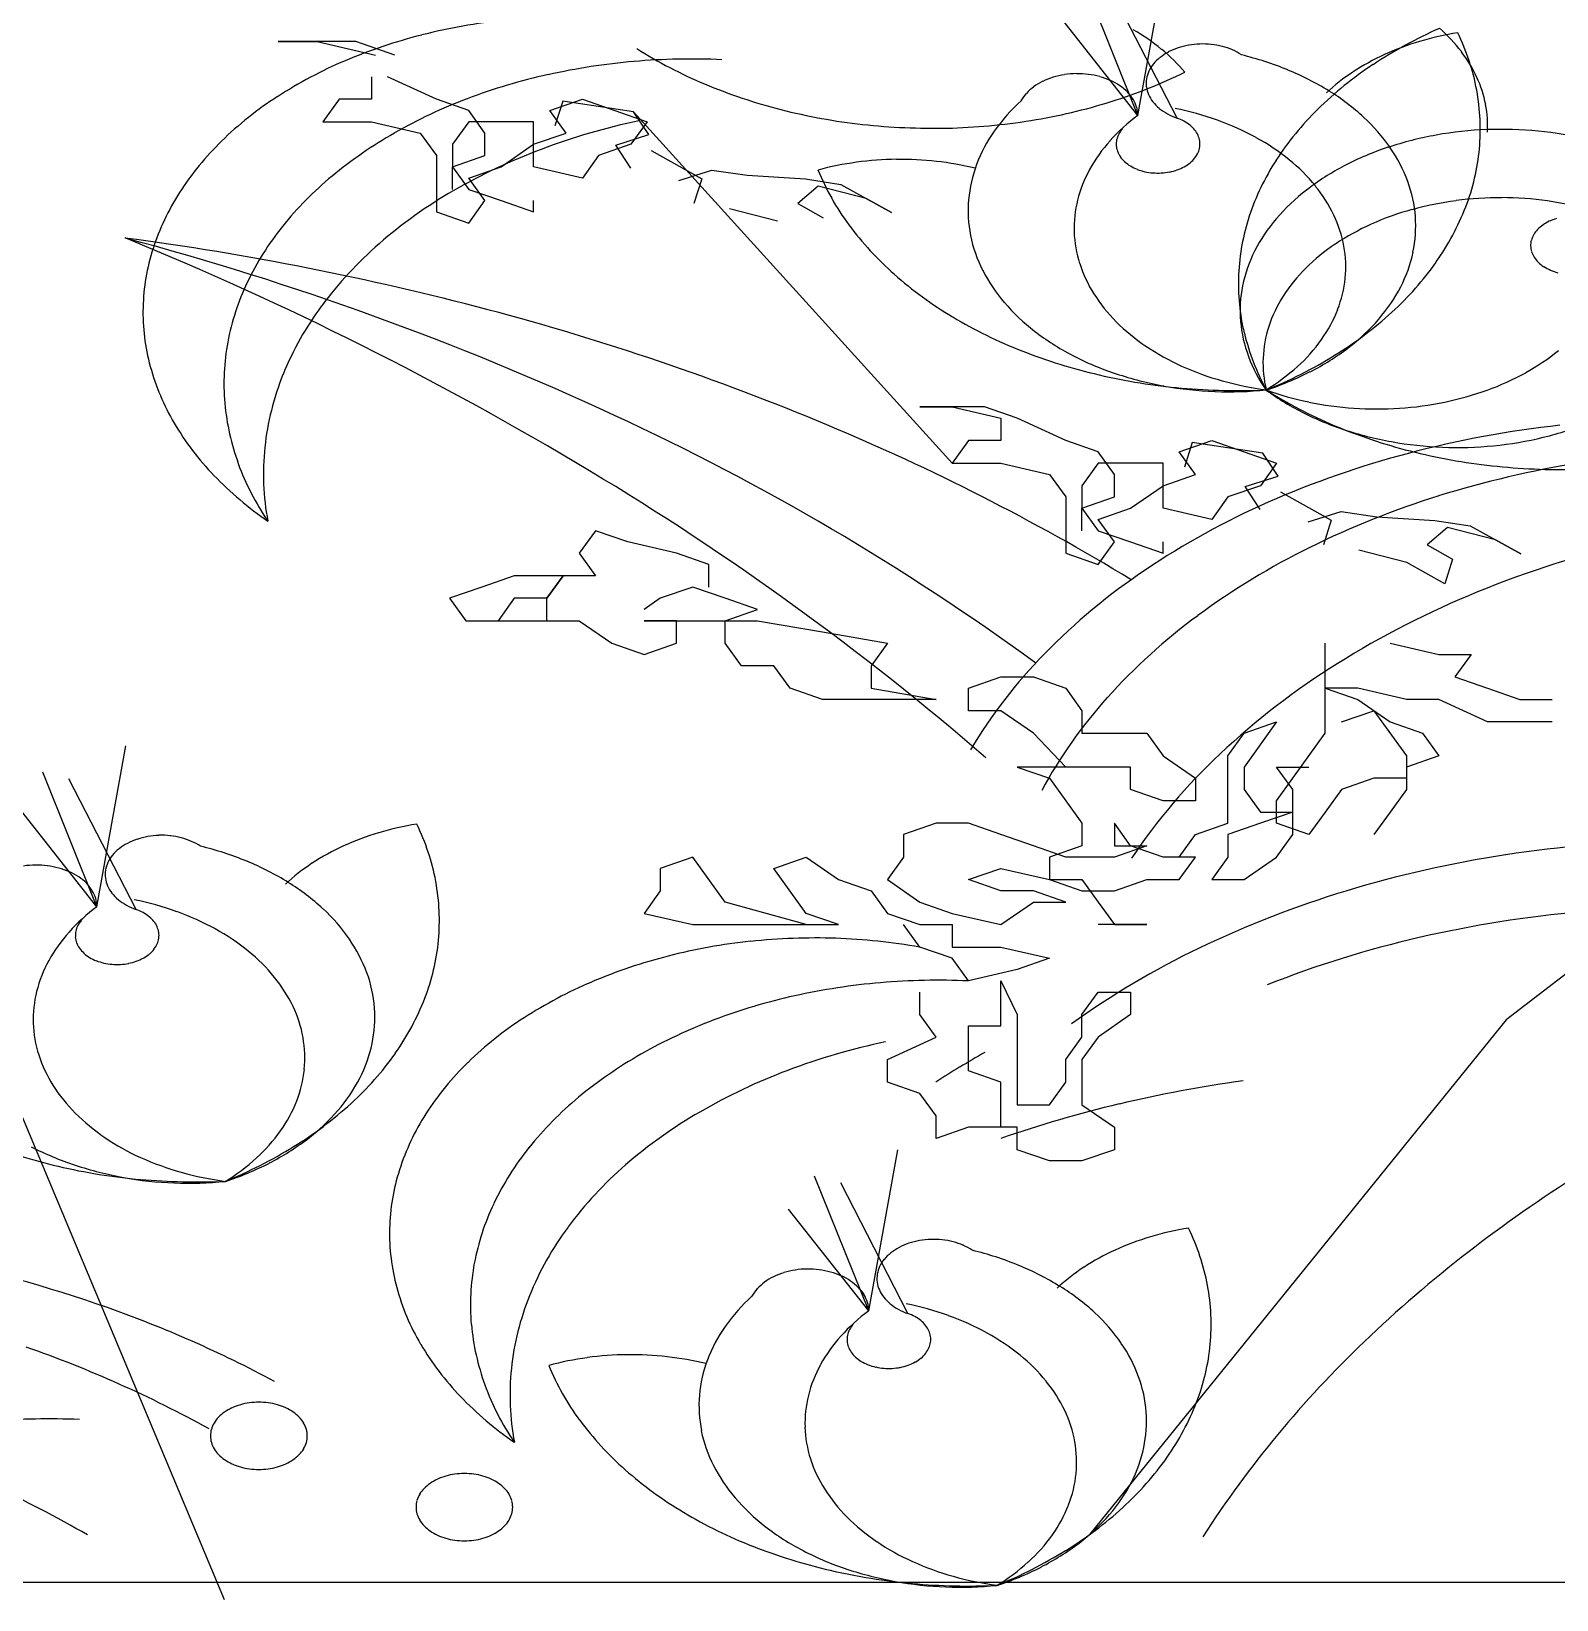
# Model space of a CAD drawing. Header units: millimetres. Extents: x 22565 to 38821, y 15578 to 26720.
# Drawn here: x 32739.3 to 32845.7, y 21826.2 to 21935.7 of the extents above; entities that cross this region are included whole.
import ezdxf

# ---------------------------------------------------------------- set-up
doc = ezdxf.new("R2010")
doc.units = ezdxf.units.MM

# ---------------------------------------------------------------- blocks, each defined once
blk = doc.blocks.new('A$C02A11870')
for p, q in [((250.27, 250.85), (252.29, 262.09)), ((250.27, 250.85), (246.49, 260.25)), ((253, 250.66), (248.31, 259.79)), ((250.27, 250.85), (244.67, 257.95)), ((195.69, 256.01), (190.25, 256.01)), ((190.25, 256.01), (192.97, 256.01)), ((192.97, 256.01), (197.04, 255.06)), ((198.4, 255.06), (195.69, 256.01)), ((196.77, 253.55), (196.77, 251.98)), ((201.3, 251.98), (197.9, 253.55)), ((194.51, 251.98), (193.37, 250.41)), ((196.77, 251.98), (194.51, 251.98)), ((203.56, 251.19), (201.3, 251.98)), ((209.22, 251.19), (211.49, 251.98)), ((210.12, 251.85), (209.58, 250.13)), ((215.06, 251.11), (210.12, 251.85)), ((211.49, 251.98), (216.02, 250.41)), ((204.69, 249.62), (203.56, 251.19)), ((210.36, 249.62), (209.22, 251.19)), ((216.12, 249.51), (215.06, 251.11)), ((215.06, 251.11), (237.31, 226.58)), ((193.37, 250.41), (196.77, 250.41)), ((196.77, 250.41), (200.17, 249.62)), ((200.17, 249.62), (201.3, 248.05)), ((203.56, 250.41), (202.43, 248.84)), ((208.09, 250.41), (203.56, 250.41)), ((204.69, 248.05), (204.69, 249.62)), ((208.09, 247.27), (208.09, 250.41)), ((208.09, 248.84), (210.36, 249.62)), ((216.02, 250.41), (214.88, 248.84)), ((202.43, 248.84), (202.43, 247.27)), ((205.83, 247.27), (208.09, 248.84)), ((214.88, 248.84), (212.62, 248.05)), ((213.82, 248.78), (216.12, 249.51)), ((214.87, 247.18), (213.82, 248.78)), ((201.3, 248.05), (201.3, 244.12)), ((202.43, 247.27), (204.69, 248.05)), ((212.62, 248.05), (211.49, 246.48)), ((216.29, 248.4), (219.82, 246.43)), ((202.43, 245.69), (202.43, 247.27)), ((202.43, 247.27), (203.56, 245.69)), ((203.56, 246.48), (205.83, 247.27)), ((204.69, 244.91), (203.56, 246.48)), ((211.49, 246.48), (208.09, 247.27)), ((218.23, 246.31), (220.53, 247.04)), ((219.82, 246.43), (219.28, 244.71)), ((220.53, 247.04), (223, 246.67)), ((223, 246.67), (227.07, 246.42)), ((227.07, 246.42), (229.54, 246.04)), ((203.56, 245.69), (205.83, 244.91)), ((227.95, 245.92), (226.53, 244.7)), ((231.3, 245.06), (227.95, 245.92)), ((229.54, 246.04), (233.07, 244.07)), ((203.56, 243.34), (204.69, 244.91)), ((205.83, 244.91), (208.09, 244.12)), ((208.09, 244.12), (208.09, 244.91)), ((225.11, 243.47), (221.76, 244.34)), ((226.53, 244.7), (228.3, 243.71)), ((233.07, 244.07), (231.3, 245.06)), ((201.3, 244.12), (203.56, 243.34)), ((334.38, 232.56), (275.97, 187.72)), ((239.57, 230.5), (235.04, 230.5)), ((235.04, 230.5), (237.31, 230.5)), ((237.31, 230.5), (240.7, 229.72)), ((241.84, 229.72), (239.57, 230.5)), ((240.7, 229.72), (240.7, 228.15)), ((245.23, 228.15), (241.84, 229.72)), ((238.44, 228.15), (237.31, 226.58)), ((240.7, 228.15), (238.44, 228.15)), ((247.5, 227.36), (245.23, 228.15)), ((253.16, 227.36), (255.42, 228.15)), ((254.05, 228.02), (253.52, 226.3)), ((259, 227.27), (254.05, 228.02)), ((255.42, 228.15), (259.95, 226.58)), ((248.63, 225.79), (247.5, 227.36)), ((254.29, 225.79), (253.16, 227.36)), ((260.05, 225.67), (259, 227.27)), ((237.31, 226.58), (240.7, 226.58)), ((240.7, 226.58), (244.1, 225.79)), ((244.1, 225.79), (245.23, 224.22)), ((247.5, 226.58), (246.36, 225)), ((252.03, 226.58), (247.5, 226.58)), ((248.63, 224.22), (248.63, 225.79)), ((252.03, 223.43), (252.03, 226.58)), ((252.03, 225), (254.29, 225.79)), ((257.75, 224.94), (260.05, 225.67)), ((259.95, 226.58), (258.82, 225)), ((246.36, 225), (246.36, 223.43)), ((249.76, 223.43), (252.03, 225)), ((258.82, 225), (256.55, 224.22)), ((258.81, 223.34), (257.75, 224.94)), ((260.23, 224.57), (263.75, 222.6)), ((245.23, 224.22), (245.23, 220.29)), ((246.36, 223.43), (248.63, 224.22)), ((246.36, 221.86), (246.36, 223.43)), ((246.36, 223.43), (247.5, 221.86)), ((247.5, 222.65), (249.76, 223.43)), ((255.42, 222.65), (252.03, 223.43)), ((256.55, 224.22), (255.42, 222.65)), ((248.63, 221.08), (247.5, 222.65)), ((262.16, 222.48), (264.46, 223.21)), ((263.75, 222.6), (263.22, 220.88)), ((264.46, 223.21), (266.94, 222.84)), ((266.94, 222.84), (271, 222.58)), ((271, 222.58), (273.47, 222.21)), ((212.4, 221.86), (211.27, 220.29)), ((214.67, 221.08), (212.4, 221.86)), ((247.5, 221.86), (249.76, 221.08)), ((271.88, 222.09), (270.47, 220.87)), ((275.24, 221.22), (271.88, 222.09)), ((273.47, 222.21), (277, 220.24)), ((277, 220.24), (275.24, 221.22)), ((211.27, 220.29), (212.4, 218.72)), ((218.06, 220.29), (214.67, 221.08)), ((220.33, 219.51), (218.06, 220.29)), ((245.23, 220.29), (247.5, 219.51)), ((247.5, 219.51), (248.63, 221.08)), ((249.76, 221.08), (252.03, 220.29)), ((252.03, 220.29), (252.03, 221.08)), ((269.05, 219.64), (265.69, 220.51)), ((270.47, 220.87), (272.23, 219.88)), ((220.33, 217.93), (220.33, 219.51)), ((271.69, 218.16), (269.05, 219.64)), ((272.23, 219.88), (271.69, 218.16)), ((204.48, 217.93), (202.21, 217.15)), ((206.74, 218.72), (204.48, 217.93)), ((212.4, 218.72), (206.74, 218.72)), ((209.01, 217.15), (210.14, 218.72)), ((210.14, 218.72), (209.01, 217.15)), ((219.2, 217.93), (216.93, 217.15)), ((221.46, 217.15), (219.2, 217.93)), ((202.21, 217.15), (203.35, 215.58)), ((206.74, 217.15), (205.61, 215.58)), ((209.01, 217.15), (206.74, 217.15)), ((209.01, 215.58), (209.01, 217.15)), ((216.93, 217.15), (215.8, 216.36)), ((223.72, 216.36), (221.46, 217.15)), ((221.46, 215.58), (223.72, 216.36)), ((203.35, 215.58), (209.01, 215.58)), ((205.61, 215.58), (211.27, 215.58)), ((211.27, 215.58), (213.54, 214.01)), ((218.06, 215.58), (215.8, 215.58)), ((215.8, 215.58), (223.72, 215.58)), ((218.06, 214.01), (218.06, 215.58)), ((221.46, 214.01), (221.46, 215.58)), ((223.72, 215.58), (228.25, 214.79)), ((228.25, 214.79), (232.78, 214.01)), ((213.54, 214.01), (215.8, 213.22)), ((215.8, 213.22), (218.06, 214.01)), ((222.59, 212.43), (221.46, 214.01)), ((232.78, 214.01), (231.65, 212.43)), ((263.35, 207.72), (263.35, 214.01)), ((267.87, 214.01), (271.27, 213.22)), ((224.86, 212.43), (222.59, 212.43)), ((225.99, 210.86), (224.86, 212.43)), ((231.65, 212.43), (231.65, 210.86)), ((271.27, 213.22), (273.53, 213.22)), ((273.53, 213.22), (272.4, 211.65)), ((238.44, 210.86), (240.7, 211.65)), ((240.7, 211.65), (242.97, 211.65)), ((242.97, 211.65), (245.23, 210.86)), ((272.4, 211.65), (274.67, 210.86)), ((228.25, 210.08), (225.99, 210.86)), ((231.65, 210.86), (236.18, 210.08)), ((238.44, 209.29), (238.44, 210.86)), ((245.23, 210.86), (246.36, 209.29)), ((265.61, 210.86), (263.35, 210.86)), ((263.35, 210.86), (265.61, 210.08)), ((269.01, 210.08), (265.61, 210.86)), ((274.67, 210.86), (276.93, 210.08)), ((236.18, 210.08), (228.25, 210.08)), ((240.7, 209.29), (238.44, 209.29)), ((242.97, 207.72), (240.7, 209.29)), ((246.36, 209.29), (246.36, 207.72)), ((264.48, 208.51), (266.74, 209.29)), ((265.61, 210.08), (267.87, 208.51)), ((266.74, 209.29), (269.01, 206.15)), ((271.27, 210.08), (269.01, 210.08)), ((274.67, 208.51), (271.27, 210.08)), ((276.93, 210.08), (279.19, 210.08)), ((257.69, 207.72), (259.95, 208.51)), ((259.95, 208.51), (257.69, 205.36)), ((267.87, 208.51), (270.14, 207.72)), ((279.19, 208.51), (274.67, 208.51)), ((245.23, 205.36), (242.97, 207.72)), ((246.36, 207.72), (250.89, 207.72)), ((250.89, 207.72), (252.03, 206.15)), ((256.55, 206.15), (257.69, 207.72)), ((261.08, 204.58), (263.35, 207.72)), ((270.14, 207.72), (271.27, 206.15)), ((177.61, 195.61), (179.63, 206.84)), ((252.03, 206.15), (254.29, 204.58)), ((256.55, 201.44), (256.55, 206.15)), ((269.01, 206.15), (269.01, 204.58)), ((271.27, 206.15), (269.01, 205.36)), ((177.61, 195.61), (173.83, 205)), ((249.76, 205.36), (241.84, 205.36)), ((241.84, 205.36), (244.1, 204.58)), ((249.76, 203.79), (249.76, 205.36)), ((257.69, 205.36), (257.69, 203.79)), ((261.08, 203.79), (259.95, 205.36)), ((259.95, 205.36), (262.21, 205.36)), ((269.01, 205.36), (269.01, 203.79)), ((180.34, 195.42), (175.65, 204.54)), ((244.1, 204.58), (245.23, 203.01)), ((252.03, 203.01), (249.76, 203.79)), ((254.29, 204.58), (254.29, 203.01)), ((257.69, 203.79), (258.82, 202.22)), ((259.95, 203.01), (261.08, 204.58)), ((261.08, 200.65), (261.08, 203.79)), ((264.48, 203.79), (263.35, 202.22)), ((266.74, 204.58), (264.48, 203.79)), ((269.01, 204.58), (266.74, 204.58)), ((269.01, 203.79), (267.87, 202.22)), ((177.61, 195.61), (172.01, 202.7)), ((245.23, 203.01), (246.36, 201.44)), ((254.29, 203.01), (252.03, 203.01)), ((259.95, 201.44), (259.95, 203.01)), ((258.82, 202.22), (261.08, 202.22)), ((261.08, 202.22), (258.82, 201.44)), ((263.35, 202.22), (262.21, 200.65)), ((267.87, 202.22), (266.74, 200.65)), ((236.18, 201.44), (233.91, 200.65)), ((233.91, 200.65), (233.91, 199.08)), ((238.44, 201.44), (236.18, 201.44)), ((240.7, 200.65), (238.44, 201.44)), ((242.97, 199.86), (240.7, 200.65)), ((246.36, 201.44), (246.36, 199.86)), ((249.76, 199.86), (248.63, 201.44)), ((248.63, 201.44), (248.63, 199.86)), ((253.16, 199.08), (254.29, 200.65)), ((254.29, 200.65), (256.55, 201.44)), ((258.82, 201.44), (256.55, 200.65)), ((256.55, 200.65), (256.55, 199.08)), ((262.21, 200.65), (259.95, 201.44)), ((259.95, 199.08), (261.08, 200.65)), ((245.23, 199.08), (242.97, 199.86)), ((246.36, 199.86), (244.1, 199.08)), ((248.63, 199.86), (250.89, 199.86)), ((250.89, 199.86), (248.63, 199.08)), ((252.03, 199.08), (249.76, 199.86)), ((219.2, 199.08), (216.93, 198.29)), ((216.93, 198.29), (216.93, 196.72)), ((221.46, 195.94), (219.2, 199.08)), ((224.86, 198.29), (227.12, 199.08)), ((227.12, 195.15), (224.86, 198.29)), ((227.12, 199.08), (229.38, 197.51)), ((233.91, 199.08), (232.78, 197.51)), ((238.44, 197.51), (240.7, 198.29)), ((240.7, 198.29), (244.1, 197.51)), ((244.1, 199.08), (244.1, 197.51)), ((248.63, 199.08), (245.23, 199.08)), ((254.29, 199.08), (252.03, 199.08)), ((253.16, 197.51), (254.29, 199.08)), ((256.55, 199.08), (255.42, 197.51)), ((257.69, 197.51), (259.95, 199.08)), ((229.38, 197.51), (231.65, 196.72)), ((232.78, 197.51), (235.04, 195.94)), ((240.7, 196.72), (238.44, 197.51)), ((244.1, 197.51), (246.36, 196.72)), ((244.1, 197.51), (246.36, 197.51)), ((246.36, 197.51), (247.5, 195.94)), ((248.63, 196.72), (250.89, 197.51)), ((250.89, 197.51), (253.16, 197.51)), ((255.42, 197.51), (257.69, 197.51)), ((216.93, 196.72), (215.8, 195.15)), ((231.65, 196.72), (232.78, 195.15)), ((242.97, 196.72), (240.7, 196.72)), ((245.23, 195.94), (242.97, 196.72)), ((246.36, 196.72), (248.63, 196.72)), ((215.8, 195.15), (219.2, 194.36)), ((227.12, 194.36), (221.46, 195.94)), ((229.38, 194.36), (227.12, 195.15)), ((232.78, 195.15), (235.04, 194.36)), ((235.04, 195.94), (237.31, 195.15)), ((237.31, 195.15), (240.7, 194.36)), ((240.7, 194.36), (242.97, 195.94)), ((242.97, 195.94), (245.23, 195.94)), ((247.5, 195.94), (248.63, 194.36)), ((219.2, 194.36), (229.38, 194.36)), ((235.04, 192.79), (233.91, 194.36)), ((235.04, 194.36), (237.31, 194.36)), ((237.31, 194.36), (237.31, 192.79)), ((250.89, 194.36), (247.5, 194.36)), ((248.63, 194.36), (250.89, 194.36)), ((237.31, 192.01), (235.04, 192.79)), ((237.31, 192.79), (240.7, 192.79)), ((240.7, 192.79), (244.1, 192.01)), ((238.44, 190.44), (237.31, 192.01)), ((244.1, 192.01), (241.84, 191.22)), ((241.84, 191.22), (238.44, 190.44)), ((235.04, 188.08), (235.04, 189.65)), ((240.7, 187.29), (240.7, 190.44)), ((240.7, 190.44), (241.84, 188.08)), ((246.36, 188.08), (247.5, 189.65)), ((247.5, 189.65), (249.76, 189.65)), ((249.76, 189.65), (249.76, 188.08)), ((236.18, 186.51), (235.04, 188.08)), ((238.44, 184.15), (238.44, 187.29)), ((238.44, 187.29), (240.7, 187.29)), ((241.84, 188.08), (241.84, 181.79)), ((246.36, 186.51), (246.36, 188.08)), ((275.97, 187.72), (246.92, 151.81)), ((249.76, 188.08), (247.5, 186.51)), ((169.86, 186.96), (186.49, 147.25)), ((232.78, 184.94), (236.18, 186.51)), ((245.23, 184.94), (246.36, 186.51)), ((247.5, 186.51), (246.36, 184.94)), ((232.78, 183.37), (232.78, 184.94)), ((240.7, 183.37), (238.44, 184.15)), ((245.23, 183.37), (245.23, 184.94)), ((246.36, 184.94), (246.36, 181.79)), ((235.04, 182.58), (232.78, 183.37)), ((240.7, 180.22), (240.7, 183.37)), ((244.1, 181.79), (245.23, 183.37)), ((236.18, 181.01), (235.04, 182.58)), ((241.84, 181.79), (244.1, 181.79)), ((246.36, 181.79), (248.63, 180.22)), ((236.18, 179.44), (236.18, 181.01)), ((238.44, 180.22), (236.18, 179.44)), ((241.84, 180.22), (238.44, 180.22)), ((241.84, 178.65), (241.84, 180.22)), ((248.63, 180.22), (248.63, 178.65)), ((231.48, 167.4), (233.5, 178.64)), ((244.1, 177.87), (241.84, 178.65)), ((248.63, 178.65), (246.36, 177.87)), ((246.36, 177.87), (244.1, 177.87)), ((231.48, 167.4), (227.7, 176.8)), ((234.21, 167.21), (229.53, 176.34)), ((231.48, 167.4), (225.88, 174.5)), ((151.24, 148.46), (363.21, 148.46))]:
    blk.add_line(p, q)
for centre, radius, start, end in [((210.28, 217.12), 40.6, 96.0043, 104.261), ((209.23, 221.11), 36.47, 104.2141, 113.0833), ((242.67, 244.17), 14.6, 50.6673, 60.1458), ((284.03, 228.17), 31.44, 113.8412, 123.496), ((275.95, 235.81), 21.08, 99.1614, 106.5791), ((263.67, 248.26), 11.57, 37.5168, 48.5873), ((258.24, 249.64), 15.96, 10.7648, 25.9343), ((232.46, 282.64), 32.1, 237.6608, 247.1842), ((254.13, 251.97), 3.73, 117.7625, 128.3877), ((244.3, 246.14), 12.05, 39.9239, 50.6986), ((254.49, 251.3), 4.5, 108.4317, 117.8176), ((254.7, 250.68), 5.15, 99.9105, 108.4825), ((254.77, 250.27), 5.56, 91.8137, 99.9559), ((254.78, 250.19), 5.65, 83.7927, 91.8564), ((254.81, 250.46), 5.38, 75.5069, 83.8365), ((254.96, 251), 4.82, 66.5932, 75.5551), ((255.25, 251.67), 4.09, 56.6451, 66.6469), ((274.23, 240.26), 16.3, 114.4827, 123.2897), ((275.32, 237.88), 18.92, 106.5459, 114.519), ((265.24, 249.46), 9.59, 24.9733, 37.5178), ((207.07, 226.11), 31.03, 113.031, 122.9098), ((218.95, 209.57), 45.21, 94.8911, 102.5841), ((219.12, 207.92), 46.87, 87.4162, 94.9263), ((253.22, 252.91), 2.42, 140.6161, 154.8117), ((253.67, 252.54), 3, 128.34, 140.6255), ((252.14, 233.09), 22.63, 67.6657, 76.3093), ((253.39, 236.08), 19.39, 58.1324, 67.7147), ((280.88, 232.89), 25.78, 123.4484, 134.472), ((218.08, 213.35), 41.34, 102.546, 110.7137), ((234.58, 287.6), 37.49, 247.1367, 255.722), ((245.44, 249.49), 4.16, 115.9159, 126.0648), ((245.79, 248.78), 4.95, 106.932, 115.9675), ((245.99, 248.16), 5.6, 98.6608, 106.9791), ((246.05, 247.78), 5.99, 90.7454, 98.7031), ((246.06, 247.74), 6.02, 82.8596, 90.7858), ((246.1, 248.06), 5.7, 74.6802, 82.9013), ((246.26, 248.64), 5.09, 65.8606, 74.7262), ((246.58, 249.35), 4.32, 56.0125, 65.9116), ((237.83, 285.86), 35.64, 287.2713, 296.1511), ((247.03, 250.01), 3.52, 44.7196, 56.0628), ((252.75, 253.1), 1.91, 170.915, 187.5188), ((252.88, 253.07), 2.04, 154.8843, 170.7564), ((272.74, 242.5), 13.61, 123.2535, 133.1874), ((266.42, 250.02), 8.28, 11.0889, 24.9241), ((203.95, 230.89), 25.33, 122.8572, 134.171), ((216.15, 218.37), 35.96, 110.6713, 119.635), ((250.82, 242.31), 12.93, 132.3071, 144.8632), ((244.49, 250.56), 2.72, 137.665, 151.1487), ((244.98, 250.12), 3.37, 126.0165, 137.6858), ((236.4, 290.32), 40.33, 279.1388, 287.3158), ((247.52, 250.49), 2.83, 31.629, 44.7487), ((247.95, 250.76), 2.33, 16.6857, 31.5987), ((252.86, 253.12), 2.02, 187.6824, 203.6742), ((253.18, 253.27), 2.37, 203.756, 218.1294), ((255.22, 239.01), 15.94, 47.2603, 58.1827), ((259.38, 249.89), 14.79, 354.6734, 10.6285), ((235.63, 291.58), 41.61, 255.6793, 263.6875), ((258.12, 240.24), 13.2, 126.4955, 137.9348), ((248.19, 250.83), 2.08, 0.4518, 16.568), ((253.63, 253.62), 2.94, 218.1259, 230.5852), ((254.09, 254.17), 3.66, 230.5393, 241.3036), ((254.46, 254.84), 4.43, 241.2485, 250.7322), ((248.63, 230.47), 21.3, 70.2274, 78.5371), ((277.39, 236.42), 20.81, 134.4422, 147.1573), ((257.33, 241.28), 12.84, 34.678, 47.2957), ((266.98, 250.15), 7.7, 356.4756, 10.9867), ((213.2, 223.51), 30.02, 119.5903, 129.7007), ((225.25, 204.28), 47.23, 101.9689, 110.6212), ((235.88, 293.6), 43.64, 263.6485, 271.4053), ((235.92, 293.14), 43.19, 271.3673, 279.1788), ((248.88, 243.67), 10.57, 144.874, 159.2388), ((250.57, 248.68), 1.85, 138.6277, 152.3491), ((251.91, 247.56), 3.29, 61.3683, 70.7286), ((252.18, 248.05), 2.73, 50.817, 61.4214), ((252.52, 248.46), 2.2, 38.6122, 50.8618), ((252.85, 248.72), 1.78, 24.5009, 38.6179), ((249.57, 233.04), 18.56, 61.1629, 70.2727), ((275.61, 224.15), 25.73, 92.1772, 100.1116), ((275.64, 223.71), 26.17, 84.3714, 92.2167), ((275.77, 224.8), 25.07, 76.3381, 84.4116), ((200.45, 234.48), 20.31, 134.1375, 147.2457), ((256.25, 241.92), 10.68, 137.9161, 151.0877), ((250.17, 248.85), 1.42, 167.9876, 184.3535), ((250.22, 248.86), 1.47, 184.5185, 200.531), ((250.3, 248.82), 1.55, 152.4038, 167.8458), ((253.09, 248.83), 1.51, 8.6988, 24.4267), ((253.1, 248.87), 1.5, 336.2056, 351.9848), ((253.18, 248.85), 1.42, 352.1416, 8.5441), ((251.08, 235.74), 15.47, 50.9241, 61.2113), ((274.31, 228.79), 20.9, 108.3709, 117.4872), ((275.26, 226), 23.84, 100.0696, 108.4177), ((259.25, 242.61), 10.5, 20.2418, 34.6648), ((258.8, 249.99), 15.38, 338.9753, 354.5225), ((222.93, 210.33), 40.75, 110.5705, 120.118), ((233.49, 226.34), 21.43, 97.6782, 105.0134), ((233.66, 225.2), 22.59, 90.6258, 97.7079), ((233.67, 225.09), 22.69, 83.5932, 90.6544), ((233.79, 226.06), 21.72, 76.3516, 83.6226), ((250.43, 248.94), 1.69, 200.6287, 215.2047), ((250.74, 249.16), 2.08, 215.2158, 227.9311), ((251.09, 249.54), 2.59, 227.8925, 238.8792), ((252.2, 249.63), 2.7, 298.9904, 309.6557), ((252.53, 249.23), 2.18, 309.6119, 321.937), ((252.86, 248.97), 1.76, 321.9338, 336.1276), ((274.33, 238.41), 17.16, 147.1793, 161.6371), ((252.93, 238.01), 12.55, 39.1341, 50.9652), ((209.63, 227.79), 24.46, 129.6637, 141.2558), ((244.56, 253.89), 17.98, 202.3756, 216.3914), ((247.6, 244.18), 9.18, 159.3317, 175.1006), ((254.73, 242.77), 8.94, 151.1304, 165.9564), ((251.38, 250.02), 3.15, 238.8265, 248.4622), ((251.57, 250.5), 3.67, 248.4114, 257.1142), ((251.66, 250.86), 4.04, 257.0688, 265.2234), ((251.67, 251.02), 4.19, 265.1816, 273.1354), ((251.68, 250.92), 4.09, 273.094, 281.178), ((251.75, 250.59), 3.76, 281.1336, 289.6895), ((251.92, 250.12), 3.26, 289.6398, 299.0435), ((272.72, 231.83), 17.46, 117.4365, 127.7134), ((197.38, 236.46), 16.65, 147.2706, 162.2305), ((219.31, 216.52), 33.59, 120.0646, 130.9275), ((270.68, 234.45), 14.14, 127.6682, 139.4975), ((254.75, 239.49), 10.19, 25.555, 39.1418), ((260.51, 243.09), 9.16, 4.3445, 20.1461), ((247.28, 244.23), 8.87, 175.2581, 191.4003), ((253.93, 242.99), 8.11, 166.0781, 181.8962), ((274.75, 224.99), 20.02, 105.5006, 114.1634), ((275.4, 222.71), 22.38, 97.5037, 105.5435), ((256.64, 250.85), 17.7, 324.7285, 338.8877), ((275.59, 221.43), 23.68, 89.7996, 97.5426), ((275.6, 221.46), 23.65, 82.087, 89.8371), ((275.8, 222.8), 22.29, 74.0643, 82.126), ((206.14, 230.58), 19.99, 141.2501, 154.5105), ((247.82, 256.29), 22.02, 216.3958, 228.6399), ((272.43, 239.07), 15.15, 161.7394, 177.4479), ((268.61, 236.21), 11.43, 139.484, 153.1184), ((256.13, 240.16), 8.66, 10.3509, 25.4934), ((273.52, 227.7), 17.04, 114.1159, 123.7635), ((260.79, 243.14), 8.87, 348.0537, 4.1861), ((279.9, 241.23), 2.4, 124.7843, 136.3412), ((280.22, 240.78), 2.95, 114.7731, 124.8347), ((280.45, 240.29), 3.5, 105.8413, 114.8254), ((125.56, 39.88), 209.49, 65.1099, 75.0592), ((89.88, 22.88), 237.04, 58.9937, 67.7657), ((153.31, 42.88), 201.13, 75.1361, 82.4961), ((248.02, 244.4), 9.63, 191.5387, 206.8235), ((254.04, 243.02), 8.23, 182.0497, 197.7189), ((279.11, 241.77), 1.43, 165.022, 181.3074), ((279.27, 241.73), 1.59, 149.7289, 164.8938), ((279.56, 241.56), 1.92, 136.3151, 149.6902), ((195.52, 237.09), 14.7, 162.3463, 178.5999), ((214.97, 221.49), 26.98, 130.8859, 143.4563), ((267.01, 237.04), 9.63, 153.1753, 168.46), ((271.8, 230.25), 13.97, 123.7166, 134.7314), ((256.73, 240.29), 8.05, 354.3209, 10.2148), ((260.02, 243.32), 9.67, 332.6796, 347.9175), ((279.13, 241.78), 1.45, 181.4758, 197.6497), ((279.31, 241.84), 1.64, 197.7638, 212.6561), ((279.61, 242.03), 2, 212.6809, 225.7399), ((251.28, 260.2), 27.25, 228.6026, 239.2254), ((249.63, 245.22), 11.43, 206.8804, 220.515), ((255.05, 243.35), 9.29, 197.8227, 212.2799), ((269.91, 232.15), 11.28, 134.7027, 147.4002), ((253.44, 253.11), 21.63, 312.3261, 324.7188), ((279.95, 242.38), 2.49, 225.7072, 236.9863), ((280.26, 242.85), 3.04, 236.9345, 246.7863), ((280.47, 243.34), 3.58, 246.7347, 255.5784), ((203.5, 231.86), 17.06, 154.5676, 169.3042), ((272.16, 239.12), 14.88, 177.6029, 193.4997), ((266.27, 237.21), 8.87, 168.5984, 184.7405), ((256.39, 240.34), 8.39, 338.7091, 354.1726), ((258.39, 244.18), 11.51, 319.0531, 332.6256), ((251.69, 246.99), 14.14, 220.5015, 232.3309), ((256.69, 244.4), 11.23, 212.3043, 225.0404), ((268.26, 233.21), 9.32, 147.4231, 161.846), ((195.38, 237.13), 14.56, 178.7708, 195.1307), ((210.88, 224.53), 21.89, 143.4605, 157.9097), ((158.25, 61.1), 182.26, 67.3087, 75.169), ((254.23, 265.09), 32.96, 239.1766, 248.5327), ((266.58, 237.26), 9.18, 184.8981, 200.6671), ((255.21, 240.82), 9.67, 324.5497, 338.6241), ((249.96, 256.91), 26.78, 301.6139, 312.3613), ((256.32, 245.97), 14.25, 307.2972, 319.0683), ((253.73, 249.61), 17.46, 232.2858, 242.5628), ((258.58, 246.28), 13.9, 225.0124, 236.0609), ((273.6, 239.5), 16.36, 193.6247, 208.5478), ((267.24, 233.56), 8.24, 161.9481, 177.6007), ((202.32, 232.12), 15.85, 169.4289, 184.9028), ((256.18, 269.98), 38.22, 248.4858, 256.9611), ((260.3, 248.82), 16.97, 236.0141, 245.6874), ((253.47, 242.06), 11.81, 312.22, 324.5411), ((254.29, 248.61), 17.58, 297.1121, 307.3429), ((269.87, 246.39), 15.42, 298.9566, 309.2678), ((196.99, 237.6), 16.23, 195.26, 210.4794), ((255.33, 252.65), 20.9, 242.512, 251.6284), ((261.55, 251.54), 19.96, 245.6399, 254.32), ((267.87, 237.76), 10.57, 200.7599, 215.1249), ((267.1, 233.59), 8.1, 177.754, 193.5819), ((246.95, 261.75), 32.48, 292.2145, 301.6624), ((251.58, 244.13), 14.6, 301.5632, 312.255), ((208.06, 225.7), 18.84, 157.9996, 173.965), ((257.08, 273.72), 42.07, 256.9191, 264.8688), ((256.28, 255.44), 23.84, 251.5816, 259.9297), ((262.21, 253.83), 22.34, 254.277, 262.3268), ((252.71, 251.66), 21.01, 288.0788, 297.1628), ((268.36, 249.08), 18.51, 289.8779, 299.005), ((256.63, 257.29), 25.73, 259.8877, 267.8222), ((257.26, 275.38), 43.74, 264.8302, 272.5757), ((256.66, 257.73), 26.17, 267.7826, 275.628), ((266.49, 251.65), 21.24, 250.0059, 258.3317), ((269.84, 246.07), 17.88, 233.5828, 243.6997), ((276.4, 258.8), 32.1, 237.6608, 247.1842), ((267.41, 251.67), 21.26, 281.6027, 289.9233), ((202.88, 232.2), 16.41, 185.0414, 200.1605), ((140.94, 72.5), 173.43, 53.8946, 65.1817), ((271.37, 249.12), 21.29, 243.6491, 252.6537), ((266.89, 253.51), 23.15, 258.2909, 266.1518), ((266.95, 254.2), 23.84, 266.1139, 273.8229), ((267.01, 253.52), 23.16, 273.7851, 281.6434), ((199.91, 239.34), 19.63, 210.5174, 223.9257), ((167.6, 83.2), 158.26, 58.7079, 67.3449), ((278.52, 263.76), 37.49, 247.1367, 255.722), ((287.72, 156.62), 73.04, 96.28, 104.7332), ((273.37, 250.07), 22.3, 284.6077, 293.3361), ((272.23, 251.83), 24.13, 252.6075, 260.8882), ((272.53, 253.53), 25.86, 260.8467, 268.7538), ((272.55, 253.79), 26.12, 268.7144, 276.5701), ((272.71, 252.52), 24.84, 276.5296, 284.6522), ((207.26, 225.84), 18.03, 174.1285, 190.5685), ((285.69, 164.14), 65.25, 104.6829, 113.797), ((279.56, 267.75), 41.61, 255.6793, 263.6875), ((203.41, 242.69), 24.47, 223.8984, 235.475), ((205.04, 233.03), 18.73, 200.2447, 214.0935), ((109.92, 55.95), 198.37, 49.1545, 59.0333), ((292.04, 157.62), 69.83, 99.0091, 107.312), ((279.81, 269.77), 43.64, 263.6485, 271.4053), ((281.55, 173.39), 55.12, 113.741, 123.9421), ((289.55, 165.46), 61.6, 107.2653, 116.2934), ((285.13, 174.3), 51.72, 116.2423, 126.3877), ((302.43, 147.92), 75.25, 103.3629, 112.2161), ((275.67, 182.05), 44.65, 123.8868, 135.627), ((298.22, 158.07), 64.26, 112.1631, 122.0003), ((279.31, 182.13), 41.96, 126.3404, 138.0039), ((269.22, 188.33), 35.65, 135.5964, 149.2372), ((291.96, 168), 52.52, 121.946, 133.2006), ((273.26, 187.57), 33.82, 137.9845, 151.4502), ((284.78, 175.61), 42.06, 133.1637, 146.2149), ((182.04, 195.43), 5.15, 99.9105, 108.4825), ((182.11, 195.03), 5.56, 91.8137, 99.9559), ((182.12, 194.95), 5.65, 83.7927, 91.8564), ((182.15, 195.21), 5.38, 75.5069, 83.8365), ((182.3, 195.75), 4.82, 66.5932, 75.5551), ((202.66, 182.64), 18.92, 106.5459, 114.519), ((203.29, 180.57), 21.08, 99.1614, 106.5791), ((185.58, 194.4), 15.96, 10.7648, 25.9343), ((181.01, 197.3), 3, 128.34, 140.6255), ((181.47, 196.73), 3.73, 117.7625, 128.3877), ((181.83, 196.05), 4.5, 108.4317, 117.8176), ((182.59, 196.42), 4.09, 56.6451, 66.6469), ((179.48, 177.85), 22.63, 67.6657, 76.3093), ((201.57, 185.02), 16.3, 114.4827, 123.2897), ((288.7, 115.3), 84.9, 90.7487, 98.6428), ((173.39, 192.53), 5.99, 90.7454, 98.7031), ((173.4, 192.5), 6.02, 82.8596, 90.7858), ((173.44, 192.81), 5.7, 74.6802, 82.9013), ((173.61, 193.4), 5.09, 65.8606, 74.7262), ((180.09, 197.86), 1.91, 170.915, 187.5188), ((180.22, 197.83), 2.04, 154.8843, 170.7564), ((180.56, 197.67), 2.42, 140.6161, 154.8117), ((180.73, 180.84), 19.39, 58.1324, 67.7147), ((200.08, 187.26), 13.61, 123.2535, 133.1874), ((287.83, 120.6), 79.52, 98.6015, 106.848), ((173.93, 194.11), 4.32, 56.0125, 65.9116), ((174.38, 194.77), 3.52, 44.7196, 56.0628), ((174.87, 195.25), 2.83, 31.629, 44.7487), ((180.2, 197.88), 2.02, 187.6824, 203.6742), ((180.52, 198.02), 2.37, 203.756, 218.1294), ((182.56, 183.76), 15.94, 47.2603, 58.1827), ((186.72, 194.65), 14.79, 354.6734, 10.6285), ((175.29, 195.51), 2.33, 16.6857, 31.5987), ((175.53, 195.59), 2.08, 0.4518, 16.568), ((180.97, 198.37), 2.94, 218.1259, 230.5852), ((181.43, 198.93), 3.66, 230.5393, 241.3036), ((175.98, 175.22), 21.3, 70.2274, 78.5371), ((285.13, 129.33), 70.38, 106.8021, 115.7489), ((185.46, 185), 13.2, 126.4955, 137.9348), ((181.8, 199.6), 4.43, 241.2485, 250.7322), ((179.25, 192.31), 3.29, 61.3683, 70.7286), ((179.52, 192.8), 2.73, 50.817, 61.4214), ((179.86, 193.21), 2.2, 38.6122, 50.8618), ((176.92, 177.8), 18.56, 61.1629, 70.2727), ((184.68, 186.04), 12.84, 34.678, 47.2957), ((288.26, 113.85), 81.7, 94.9271, 102.988), ((183.59, 186.68), 10.68, 137.9161, 151.0877), ((177.52, 193.61), 1.42, 167.9876, 184.3535), ((177.64, 193.58), 1.55, 152.4038, 167.8458), ((177.91, 193.43), 1.85, 138.6277, 152.3491), ((180.19, 193.48), 1.78, 24.5009, 38.6179), ((180.43, 193.59), 1.51, 8.6988, 24.4267), ((180.52, 193.61), 1.42, 352.1416, 8.5441), ((178.42, 180.5), 15.47, 50.9241, 61.2113), ((177.56, 193.61), 1.47, 184.5185, 200.531), ((177.77, 193.7), 1.69, 200.6287, 215.2047), ((178.09, 193.92), 2.08, 215.2158, 227.9311), ((180.2, 193.73), 1.76, 321.9338, 336.1276), ((180.44, 193.62), 1.5, 336.2056, 351.9848), ((186.59, 187.37), 10.5, 20.2418, 34.6648), ((186.14, 194.74), 15.38, 338.9753, 354.5225), ((227.48, 152.82), 40.6, 96.0043, 104.261), ((227.72, 150.88), 42.55, 88.0453, 96.047), ((227.77, 151.52), 41.91, 80.0039, 88.0871), ((280.26, 139.31), 59.28, 115.6985, 125.7317), ((286.52, 121.17), 74.17, 102.9442, 111.5424), ((182.07, 187.53), 8.94, 151.1304, 165.9564), ((178.43, 194.29), 2.59, 227.8925, 238.8792), ((178.72, 194.77), 3.15, 238.8265, 248.4622), ((178.91, 195.26), 3.67, 248.4114, 257.1142), ((179, 195.62), 4.04, 257.0688, 265.2234), ((179.02, 195.77), 4.19, 265.1816, 273.1354), ((179.03, 195.67), 4.09, 273.094, 281.178), ((179.09, 195.35), 3.76, 281.1336, 289.6895), ((179.26, 194.88), 3.26, 289.6398, 299.0435), ((179.54, 194.39), 2.7, 298.9904, 309.6557), ((179.88, 193.99), 2.18, 309.6119, 321.937), ((180.27, 182.76), 12.55, 39.1341, 50.9652), ((226.44, 156.81), 36.47, 104.2141, 113.0833), ((182.1, 184.25), 10.19, 25.555, 39.1418), ((187.85, 187.85), 9.16, 4.3445, 20.1461), ((181.27, 187.75), 8.11, 166.0781, 181.8962), ((224.28, 161.8), 31.03, 113.031, 122.9098), ((236.16, 145.26), 45.21, 94.8911, 102.5841), ((236.33, 143.61), 46.87, 87.4162, 94.9263), ((183.48, 184.92), 8.66, 10.3509, 25.4934), ((188.13, 187.89), 8.87, 348.0537, 4.1861), ((183.98, 195.6), 17.7, 324.7285, 338.8877), ((235.29, 149.04), 41.34, 102.546, 110.7137), ((181.38, 187.77), 8.23, 182.0497, 197.7189), ((221.16, 166.58), 25.33, 122.8572, 134.171), ((233.36, 154.06), 35.96, 110.6713, 119.635), ((184.07, 185.04), 8.05, 354.3209, 10.2148), ((242.45, 139.98), 47.23, 101.9689, 110.6212), ((182.39, 188.11), 9.29, 197.8227, 212.2799), ((180.78, 197.87), 21.63, 312.3261, 324.7188), ((187.36, 188.08), 9.67, 332.6796, 347.9175), ((230.4, 159.21), 30.02, 119.5903, 129.7007), ((268.63, 133.97), 59.1, 119.4505, 121.392), ((183.74, 185.1), 8.39, 338.7091, 354.1726), ((217.65, 170.17), 20.31, 134.1375, 147.2457), ((240.14, 146.03), 40.75, 110.5705, 120.118), ((267.48, 135.86), 56.9, 121.3916, 123.3831), ((184.03, 189.15), 11.23, 212.3043, 225.0404), ((185.73, 188.93), 11.51, 319.0531, 332.6256), ((270.25, 92.29), 92.04, 97.8856, 103.3673), ((182.55, 185.58), 9.67, 324.5497, 338.6241), ((177.3, 201.67), 26.78, 301.6139, 312.3613), ((226.84, 163.48), 24.46, 129.6637, 141.2558), ((268.85, 98.08), 86.09, 103.3539, 109.0857), ((185.92, 191.04), 13.9, 225.0124, 236.0609), ((183.66, 190.73), 14.25, 307.2972, 319.0683), ((214.58, 172.16), 16.65, 147.2706, 162.2305), ((236.51, 152.21), 33.59, 120.0646, 130.9275), ((180.81, 186.82), 11.81, 312.22, 324.5411), ((183.53, 214.73), 38.22, 248.4858, 256.9611), ((182.67, 197.4), 20.9, 242.512, 251.6284), ((187.64, 193.57), 16.97, 236.0141, 245.6874), ((174.29, 206.51), 32.48, 292.2145, 301.6624), ((181.63, 193.37), 17.58, 297.1121, 307.3429), ((223.35, 166.28), 19.99, 141.2501, 154.5105), ((184.42, 218.47), 42.07, 256.9191, 264.8688), ((183.62, 200.19), 23.84, 251.5816, 259.9297), ((188.89, 196.29), 19.96, 245.6399, 254.32), ((178.92, 188.88), 14.6, 301.5632, 312.255), ((180.05, 196.41), 21.01, 288.0788, 297.1628), ((232.17, 157.19), 26.98, 130.8859, 143.4563), ((183.97, 202.04), 25.73, 259.8877, 267.8222), ((184.6, 220.14), 43.74, 264.8302, 272.5757), ((184, 202.48), 26.17, 267.7826, 275.628), ((189.55, 198.58), 22.34, 254.277, 262.3268), ((212.73, 172.78), 14.7, 162.3463, 178.5999), ((331.3, 96.86), 94.51, 122.0608, 133.6488), ((220.71, 167.55), 17.06, 154.5676, 169.3042), ((212.59, 172.83), 14.56, 178.7708, 195.1307), ((228.08, 160.22), 21.89, 143.4605, 157.9097), ((257.16, 152.37), 21.08, 99.1614, 106.5791), ((239.45, 166.19), 15.96, 10.7648, 25.9343), ((235.7, 167.85), 4.5, 108.4317, 117.8176), ((235.91, 167.23), 5.15, 99.9105, 108.4825), ((235.99, 166.83), 5.56, 91.8137, 99.9559), ((235.99, 166.74), 5.65, 83.7927, 91.8564), ((236.03, 167.01), 5.38, 75.5069, 83.8365), ((236.17, 167.55), 4.82, 66.5932, 75.5551), ((236.46, 168.22), 4.09, 56.6451, 66.6469), ((256.53, 154.43), 18.92, 106.5459, 114.519), ((146.65, 78.03), 95.03, 70.5239, 78.5609), ((234.43, 169.47), 2.42, 140.6161, 154.8117), ((234.88, 169.09), 3, 128.34, 140.6255), ((235.34, 168.52), 3.73, 117.7625, 128.3877), ((233.35, 149.64), 22.63, 67.6657, 76.3093), ((255.44, 156.81), 16.3, 114.4827, 123.2897), ((219.53, 167.81), 15.85, 169.4289, 184.9028), ((226.66, 166.04), 4.16, 115.9159, 126.0648), ((227.01, 165.33), 4.95, 106.932, 115.9675), ((227.2, 164.71), 5.6, 98.6608, 106.9791), ((227.26, 164.33), 5.99, 90.7454, 98.7031), ((227.27, 164.29), 6.02, 82.8596, 90.7858), ((227.31, 164.61), 5.7, 74.6802, 82.9013), ((227.48, 165.2), 5.09, 65.8606, 74.7262), ((227.8, 165.9), 4.32, 56.0125, 65.9116), ((233.96, 169.65), 1.91, 170.915, 187.5188), ((234.09, 169.63), 2.04, 154.8843, 170.7564), ((234.6, 152.63), 19.39, 58.1324, 67.7147), ((253.95, 159.06), 13.61, 123.2535, 133.1874), ((214.19, 173.3), 16.23, 195.26, 210.4794), ((225.71, 167.12), 2.72, 137.665, 151.1487), ((226.19, 166.67), 3.37, 126.0165, 137.6858), ((228.25, 166.56), 3.52, 44.7196, 56.0628), ((228.74, 167.05), 2.83, 31.629, 44.7487), ((234.07, 169.67), 2.02, 187.6824, 203.6742), ((234.39, 169.82), 2.37, 203.756, 218.1294), ((236.44, 155.56), 15.94, 47.2603, 58.1827), ((240.59, 166.45), 14.79, 354.6734, 10.6285), ((150.62, 89.07), 83.3, 61.7893, 70.565), ((225.27, 161.4), 18.84, 157.9996, 173.965), ((232.03, 158.86), 12.93, 132.3071, 144.8632), ((229.16, 167.31), 2.33, 16.6857, 31.5987), ((229.4, 167.39), 2.08, 0.4518, 16.568), ((234.84, 170.17), 2.94, 218.1259, 230.5852), ((235.3, 170.72), 3.66, 230.5393, 241.3036), ((235.67, 171.39), 4.43, 241.2485, 250.7322), ((229.85, 147.02), 21.3, 70.2274, 78.5371), ((220.09, 167.9), 16.41, 185.0414, 200.1605), ((239.33, 156.79), 13.2, 126.4955, 137.9348), ((231.78, 165.23), 1.85, 138.6277, 152.3491), ((233.12, 164.11), 3.29, 61.3683, 70.7286), ((233.4, 164.6), 2.73, 50.817, 61.4214), ((233.73, 165.01), 2.2, 38.6122, 50.8618), ((230.79, 149.59), 18.56, 61.1629, 70.2727), ((238.55, 157.83), 12.84, 34.678, 47.2957), ((230.1, 160.23), 10.57, 144.874, 159.2388), ((237.46, 158.48), 10.68, 137.9161, 151.0877), ((231.39, 165.4), 1.42, 167.9876, 184.3535), ((231.51, 165.37), 1.55, 152.4038, 167.8458), ((234.06, 165.27), 1.78, 24.5009, 38.6179), ((234.3, 165.39), 1.51, 8.6988, 24.4267), ((234.39, 165.4), 1.42, 352.1416, 8.5441), ((232.29, 152.29), 15.47, 50.9241, 61.2113), ((145.14, 86.22), 83.33, 61.0853, 70.7149), ((217.12, 175.04), 19.63, 210.5174, 223.9257), ((214.87, 141.75), 22.59, 90.6258, 97.7079), ((214.88, 141.65), 22.69, 83.5932, 90.6544), ((231.43, 165.41), 1.47, 184.5185, 200.531), ((231.64, 165.49), 1.69, 200.6287, 215.2047), ((231.96, 165.71), 2.08, 215.2158, 227.9311), ((233.75, 165.78), 2.18, 309.6119, 321.937), ((234.07, 165.53), 1.76, 321.9338, 336.1276), ((234.31, 165.42), 1.5, 336.2056, 351.9848), ((234.14, 154.56), 12.55, 39.1341, 50.9652), ((240.47, 159.16), 10.5, 20.2418, 34.6648), ((240.01, 166.54), 15.38, 338.9753, 354.5225), ((317.98, 110.75), 75.26, 133.6105, 147.0991), ((224.47, 161.53), 18.03, 174.1285, 190.5685), ((214.7, 142.89), 21.43, 97.6782, 105.0134), ((225.77, 170.44), 17.98, 202.3756, 216.3914), ((215, 142.61), 21.72, 76.3516, 83.6226), ((228.81, 160.73), 9.18, 159.3317, 175.1006), ((235.94, 159.32), 8.94, 151.1304, 165.9564), ((232.3, 166.09), 2.59, 227.8925, 238.8792), ((232.59, 166.57), 3.15, 238.8265, 248.4622), ((232.79, 167.05), 3.67, 248.4114, 257.1142), ((232.87, 167.42), 4.04, 257.0688, 265.2234), ((232.89, 167.57), 4.19, 265.1816, 273.1354), ((232.9, 167.47), 4.09, 273.094, 281.178), ((232.96, 167.14), 3.76, 281.1336, 289.6895), ((233.13, 166.68), 3.26, 289.6398, 299.0435), ((233.41, 166.19), 2.7, 298.9904, 309.6557), ((222.25, 168.72), 18.73, 200.2447, 214.0935), ((235.97, 156.04), 10.19, 25.555, 39.1418), ((241.72, 159.64), 9.16, 4.3445, 20.1461), ((188.87, 156.48), 4.54, 97.8043, 105.9874), ((188.91, 156.2), 4.82, 89.9804, 97.8451), ((188.91, 156.2), 4.82, 82.1549, 90.0196), ((188.95, 156.48), 4.54, 74.0126, 82.1957), ((220.61, 178.39), 24.47, 223.8984, 235.475), ((228.5, 160.78), 8.87, 175.2581, 191.4003), ((235.14, 159.54), 8.11, 166.0781, 181.8962), ((237.85, 167.4), 17.7, 324.7285, 338.8877), ((174.27, 112.99), 46.87, 87.4162, 94.9263), ((187.71, 158.41), 2.25, 135.8742, 148.9552), ((188.1, 158.04), 2.79, 124.5741, 135.9006), ((188.46, 157.52), 3.42, 114.7365, 124.6225), ((188.73, 156.96), 4.04, 105.9423, 114.7864), ((189.09, 156.96), 4.04, 65.2136, 74.0577), ((189.36, 157.52), 3.42, 55.3775, 65.2635), ((189.72, 158.04), 2.79, 44.0994, 55.4259), ((190.11, 158.41), 2.25, 31.0448, 44.1258), ((237.35, 156.71), 8.66, 10.3509, 25.4934), ((242, 159.69), 8.87, 348.0537, 4.1861), ((187.19, 158.67), 1.66, 163.936, 179.9195), ((187.38, 158.61), 1.86, 148.9878, 163.819), ((190.44, 158.61), 1.86, 16.181, 31.0122), ((190.63, 158.67), 1.66, 0.0805, 16.064), ((229.03, 172.84), 22.02, 216.3958, 228.6399), ((229.23, 160.95), 9.63, 191.5387, 206.8235), ((235.25, 159.57), 8.23, 182.0497, 197.7189), ((131.32, 72.48), 91.47, 60.0745, 69.4553), ((187.19, 158.68), 1.66, 180.0805, 196.064), ((187.38, 158.73), 1.86, 196.181, 211.0122), ((187.71, 158.93), 2.25, 211.0448, 224.1258), ((190.11, 158.93), 2.25, 315.8742, 328.9552), ((190.44, 158.73), 1.86, 328.9878, 343.819), ((190.63, 158.68), 1.66, 343.936, 359.9195), ((237.94, 156.84), 8.05, 354.3209, 10.2148), ((241.23, 159.88), 9.67, 332.6796, 347.9175), ((188.1, 159.31), 2.79, 224.0994, 235.4259), ((188.46, 159.83), 3.42, 235.3775, 245.2635), ((188.73, 160.39), 4.04, 245.2136, 254.0577), ((189.09, 160.39), 4.04, 285.9423, 294.7864), ((189.36, 159.83), 3.42, 294.7365, 304.6225), ((189.72, 159.31), 2.79, 304.5741, 315.9006), ((230.84, 161.78), 11.43, 206.8804, 220.515), ((236.26, 159.91), 9.29, 197.8227, 212.2799), ((234.65, 169.67), 21.63, 312.3261, 324.7188), ((188.87, 160.87), 4.54, 254.0126, 262.1957), ((188.91, 161.15), 4.82, 262.1549, 270.0196), ((188.91, 161.15), 4.82, 269.9804, 277.8451), ((188.95, 160.87), 4.54, 277.8043, 285.9874), ((202.81, 152.54), 3.42, 114.7365, 124.6225), ((203.07, 151.98), 4.04, 105.9423, 114.7864), ((203.21, 151.5), 4.54, 97.8043, 105.9874), ((203.25, 151.22), 4.82, 89.9804, 97.8451), ((203.26, 151.22), 4.82, 82.1549, 90.0196), ((203.3, 151.5), 4.54, 74.0126, 82.1957), ((203.44, 151.98), 4.04, 65.2136, 74.0577), ((203.7, 152.54), 3.42, 55.3775, 65.2635), ((232.5, 176.75), 27.25, 228.6026, 239.2254), ((237.61, 156.9), 8.39, 338.7091, 354.1726), ((201.73, 153.64), 1.86, 148.9878, 163.819), ((202.06, 153.44), 2.25, 135.8742, 148.9552), ((202.45, 153.06), 2.79, 124.5741, 135.9006), ((204.06, 153.06), 2.79, 44.0994, 55.4259), ((204.45, 153.44), 2.25, 31.0448, 44.1258), ((204.78, 153.64), 1.86, 16.181, 31.0122), ((237.9, 160.95), 11.23, 212.3043, 225.0404), ((239.6, 160.73), 11.51, 319.0531, 332.6256), ((201.54, 153.69), 1.66, 163.936, 179.9195), ((201.54, 153.7), 1.66, 180.0805, 196.064), ((204.97, 153.69), 1.66, 0.0805, 16.064), ((204.97, 153.7), 1.66, 343.936, 359.9195), ((235.44, 181.64), 32.96, 239.1766, 248.5327), ((232.9, 163.54), 14.14, 220.5015, 232.3309), ((236.42, 157.37), 9.67, 324.5497, 338.6241), ((231.17, 173.46), 26.78, 301.6139, 312.3613), ((201.73, 153.76), 1.86, 196.181, 211.0122), ((202.06, 153.96), 2.25, 211.0448, 224.1258), ((202.45, 154.33), 2.79, 224.0994, 235.4259), ((204.06, 154.33), 2.79, 304.5741, 315.9006), ((204.45, 153.96), 2.25, 315.8742, 328.9552), ((204.78, 153.76), 1.86, 328.9878, 343.819), ((234.94, 166.16), 17.46, 232.2858, 242.5628), ((239.79, 162.84), 13.9, 225.0124, 236.0609), ((237.53, 162.52), 14.25, 307.2972, 319.0683), ((202.81, 154.85), 3.42, 235.3775, 245.2635), ((203.07, 155.41), 4.04, 245.2136, 254.0577), ((203.21, 155.89), 4.54, 254.0126, 262.1957), ((203.25, 156.17), 4.82, 262.1549, 270.0196), ((203.26, 156.17), 4.82, 269.9804, 277.8451), ((203.3, 155.89), 4.54, 277.8043, 285.9874), ((203.44, 155.41), 4.04, 285.9423, 294.7864), ((203.7, 154.85), 3.42, 294.7365, 304.6225), ((241.52, 165.37), 16.97, 236.0141, 245.6874), ((234.68, 158.61), 11.81, 312.22, 324.5411), ((235.5, 165.17), 17.58, 297.1121, 307.3429), ((237.4, 186.53), 38.22, 248.4858, 256.9611), ((236.54, 169.2), 20.9, 242.512, 251.6284), ((228.16, 178.31), 32.48, 292.2145, 301.6624), ((238.3, 190.27), 42.07, 256.9191, 264.8688), ((237.49, 171.99), 23.84, 251.5816, 259.9297), ((242.76, 168.09), 19.96, 245.6399, 254.32), ((232.8, 160.68), 14.6, 301.5632, 312.255), ((233.92, 168.21), 21.01, 288.0788, 297.1628), ((237.84, 173.84), 25.73, 259.8877, 267.8222), ((238.47, 191.93), 43.74, 264.8302, 272.5757), ((237.87, 174.28), 26.17, 267.7826, 275.628), ((243.42, 170.38), 22.34, 254.277, 262.3268)]:
    blk.add_arc(centre, radius, start, end)

msp = doc.modelspace()

# ---------------------------------------------------------------- block references
msp.add_blockref('A$C02A11870', (32566.22, 21678.95))

doc.saveas('drawing.dxf')
